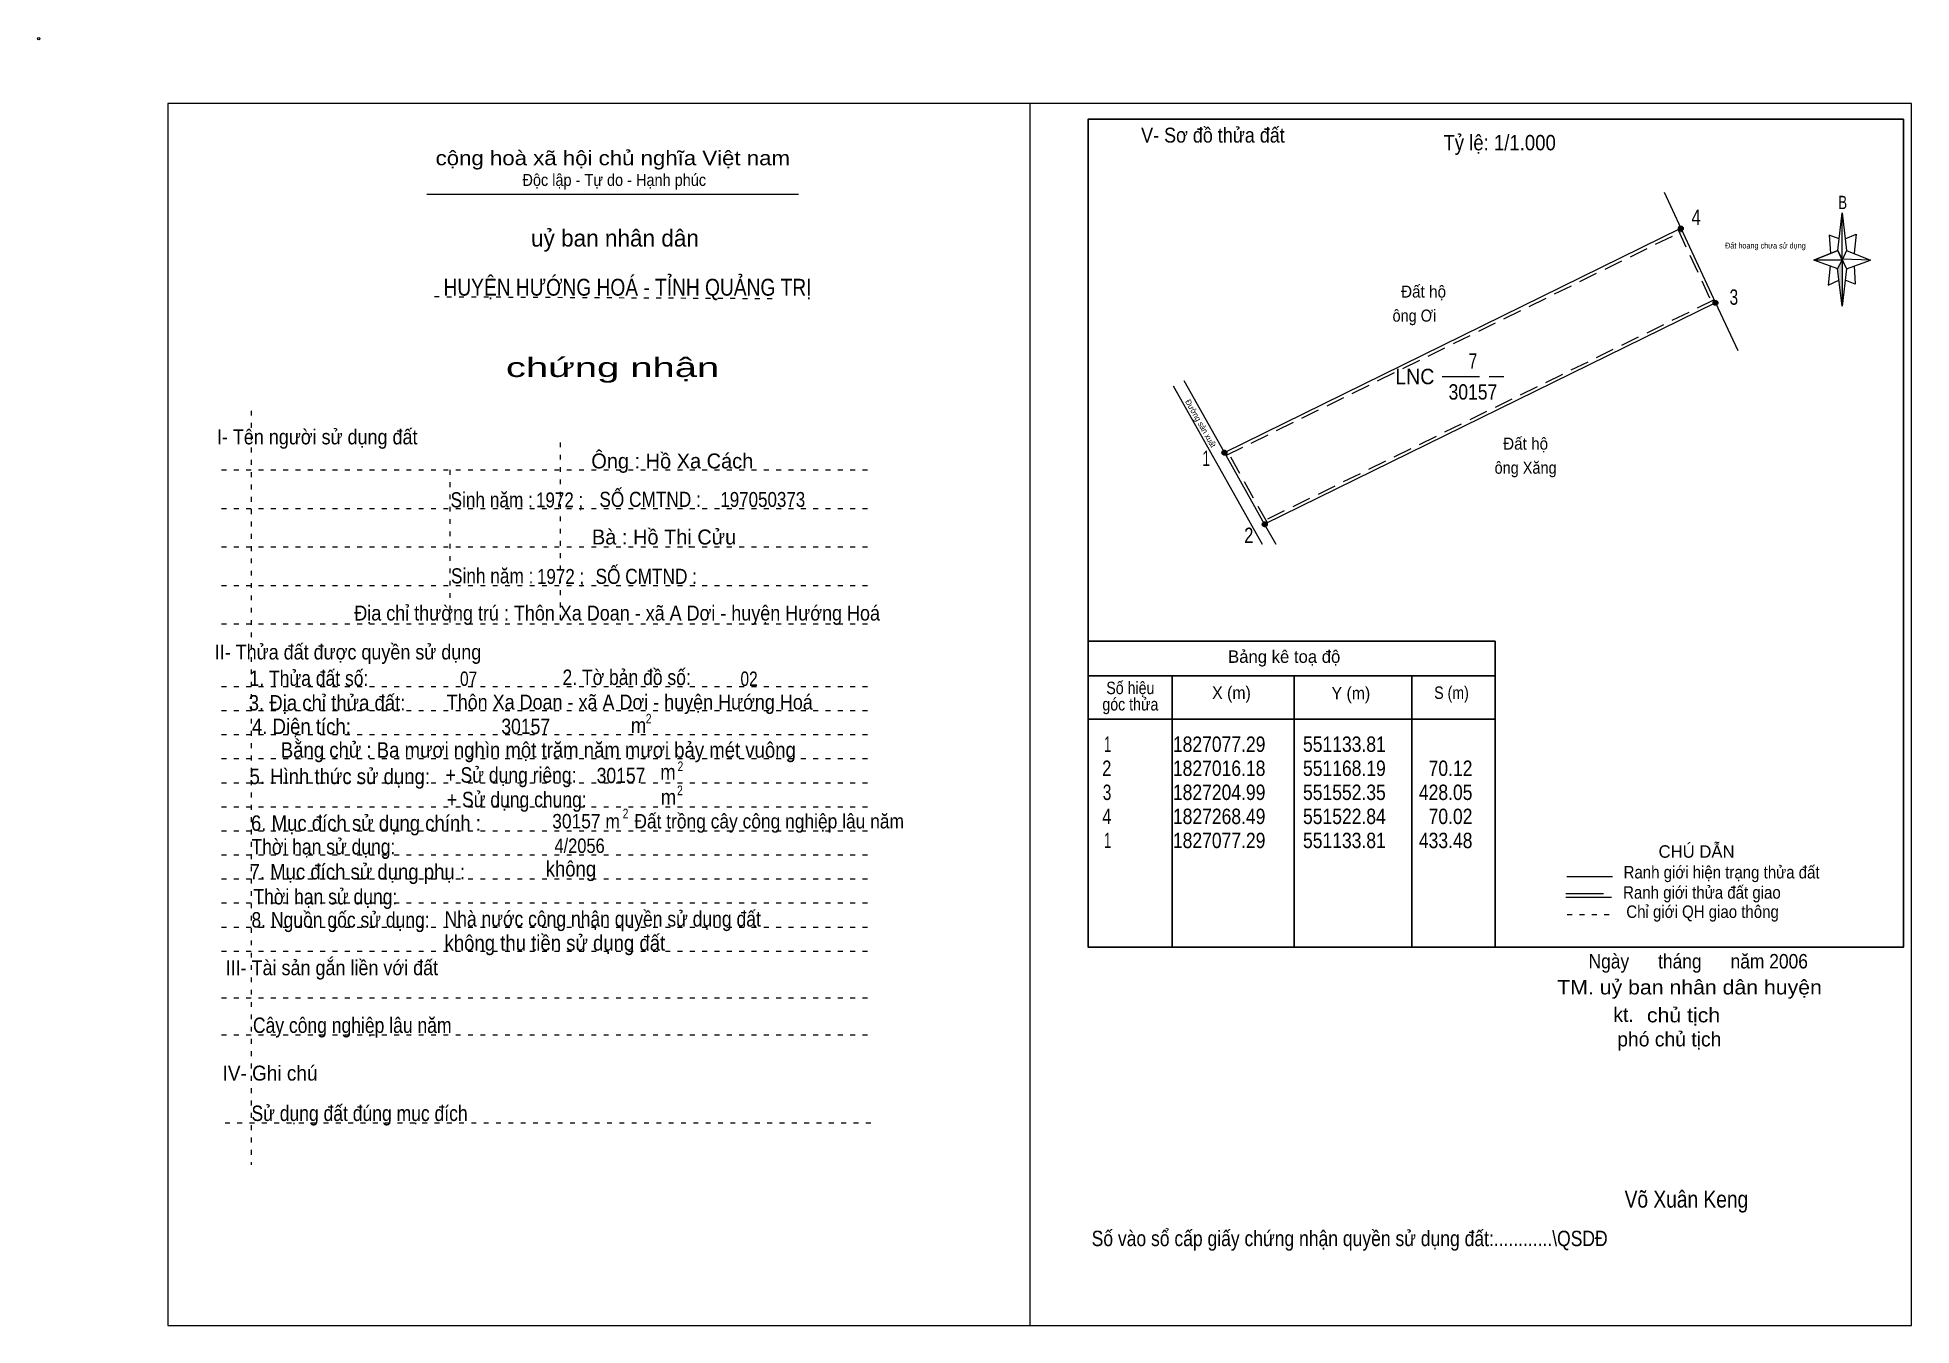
# Model space of a CAD drawing. Header units: centimetres. Extents: x -1.6 to 37.4, y -1.3 to 25.5.
import ezdxf
from ezdxf.enums import TextEntityAlignment as Align

# ---------------------------------------------------------------- set-up
doc = ezdxf.new("R2010")
doc.units = ezdxf.units.CM
doc.header["$LTSCALE"] = 0.13
for name, pattern in [('DOTTED', [1.5, 0.3, -1.2]), ('LONG_DASHED', [7.5, 6, -1.5]), ('MEDIUM_DASHED', [4.5, 3, -1.5])]:
    doc.linetypes.add(name, pattern=pattern)
for name, color, linetype, lineweight in [('1', 7, 'DOTTED', 13), ('10', 7, 'Continuous', 13), ('2', 7, 'Continuous', 25), ('3', 7, 'Continuous', 13), ('30', 7, 'Continuous', 13), ('32', 7, 'LONG_DASHED', 13), ('33', 7, 'LONG_DASHED', 13), ('35', 7, 'Continuous', 13)]:
    doc.layers.add(name, color=color, linetype=linetype, lineweight=lineweight)

msp = doc.modelspace()

# ---------------------------------------------------------------- hatches: boundary and pattern name
at = {"layer": '30'}
msp.add_hatch(color=256, dxfattribs=at).paths.add_polyline_path([(35.91, 20.87), (35.91, 19.91), (35.81, 20.69)])
at = {"layer": '32'}
for points in [[(32.6077, 21.5267, 1), (32.5077, 21.5267, 1)], [(33.3268, 19.9793, 1), (33.2268, 19.9793, 1)], [(23.1277, 16.8675, 1), (23.0277, 16.8675, 1)], [(23.9655, 15.3784, 1), (23.8655, 15.3784, 1)]]:
    msp.add_hatch(color=256, dxfattribs=at).paths.add_polyline_path(points)

# ---------------------------------------------------------------- linework, layer by layer
at = {"layer": '1', "linetype": 'Continuous'}
msp.add_line((6.51, 22.24), (14.23, 22.24), dxfattribs=at)
at = {"layer": '1'}
for p, q in [((6.67, 20.11), (13.82, 20.07)), ((2.86, 17.74), (2.86, 2.07)), ((9.28, 17.08), (9.28, 13.31)), ((2.25, 16.51), (15.75, 16.51)), ((6.99, 16.51), (6.99, 13.31)), ((2.25, 15.71), (15.75, 15.71)), ((2.25, 14.91), (15.75, 14.91)), ((2.25, 14.11), (15.75, 14.11)), ((2.25, 13.31), (15.75, 13.31)), ((2.25, 12.01), (15.75, 12.01)), ((2.25, 11.51), (15.75, 11.51)), ((2.25, 11.01), (15.75, 11.01)), ((2.25, 10.51), (15.75, 10.51)), ((2.25, 10.01), (15.75, 10.01)), ((2.25, 9.51), (15.75, 9.51)), ((2.25, 9.01), (15.75, 9.01)), ((2.25, 8.51), (15.75, 8.51)), ((2.25, 8.01), (15.75, 8.01)), ((2.25, 7.51), (15.75, 7.51)), ((2.25, 7.01), (15.75, 7.01)), ((2.25, 6.51), (15.75, 6.51)), ((2.25, 5.54), (15.75, 5.54)), ((2.25, 4.77), (15.75, 4.77)), ((2.32, 2.94), (15.82, 2.94))]:
    msp.add_line(p, q, dxfattribs=at)
at = {"layer": '10'}
for p, q in [((32.21, 22.28), (32.56, 21.53)), ((33.28, 19.98), (33.74, 18.99)), ((23.08, 16.87), (22.24, 18.36)), ((22.86, 16.76), (22.02, 18.25)), ((23.87, 14.96), (22.86, 16.76)), ((24.15, 14.96), (23.91, 15.38))]:
    msp.add_line(p, q, dxfattribs=at)
at = {"layer": '10', "linetype": 'MEDIUM_DASHED'}
for p, q in [((23.11, 16.81), (32.59, 21.47)), ((32.5, 21.5), (33.22, 19.95)), ((33.25, 20.04), (23.88, 15.44)), ((23.97, 15.41), (23.14, 16.9))]:
    msp.add_line(p, q, dxfattribs=at)
at = {"layer": '10'}
msp.add_lwpolyline([(23.91, 15.38), (23.08, 16.87), (32.56, 21.53), (33.28, 19.98)], close=True, dxfattribs=at)
msp.add_circle((-1.55, 25.47), 0.025, dxfattribs=at)
at = {"layer": '2'}
for p, q in [((20.25, 12.95), (28.7, 12.95)), ((28.7, 6.59), (28.7, 12.95)), ((20.25, 12.23), (28.7, 12.23)), ((21.99, 6.59), (21.99, 12.23)), ((24.53, 10.89), (24.53, 12.23)), ((26.97, 12.23), (26.97, 6.59)), ((20.25, 11.33), (28.7, 11.33))]:
    msp.add_line(p, q, dxfattribs=at)
msp.add_lwpolyline([(37.18, 23.8), (20.25, 23.8), (20.25, 6.59), (37.18, 6.59)], close=True, dxfattribs=at)
msp.add_lwpolyline([(24.53, 6.59), (24.53, 10.39), (24.53, 10.89)], dxfattribs=at)
at = {"layer": '3'}
msp.add_line((19.04, 24.12), (19.04, -1.27), dxfattribs=at)
for points in [[(19.04, 24.12), (1.13, 24.12), (1.13, -1.27), (19.04, -1.27)], [(19.04, -1.27), (37.35, -1.27), (37.35, 24.12), (19.04, 24.12)]]:
    msp.add_lwpolyline(points, dxfattribs=at)
at = {"layer": '30'}
for p, q in [((35.82, 21.07), (35.91, 21.85)), ((36, 21.07), (36.5, 20.87)), ((35.82, 20.69), (35.32, 20.87)), ((36, 20.69), (35.91, 19.91)), ((36.16, 20.75), (36.18, 20.37)), ((36.18, 20.37), (35.97, 20.45))]:
    msp.add_line(p, q, dxfattribs=at)
for points in [[(35.91, 21.85), (36, 21.07), (35.91, 20.87)], [(35.91, 20.87), (35.32, 20.87), (35.82, 21.07), (36, 20.69), (36.5, 20.87), (35.91, 20.89)], [(35.91, 20.87), (35.91, 19.91), (35.81, 20.69)]]:
    msp.add_lwpolyline(points, close=True, dxfattribs=at)
for points in [[(35.97, 21.31), (36.2, 21.41), (36.16, 21.01)], [(35.91, 20.87), (35.82, 21.07), (35.32, 20.87)], [(35.85, 21.31), (35.64, 21.39), (35.67, 21.01)], [(35.66, 20.75), (35.62, 20.35), (35.84, 20.45)], [(35.91, 20.87), (36, 20.69), (36.5, 20.87)]]:
    msp.add_lwpolyline(points, dxfattribs=at)
at = {"layer": '32'}
for centre in [(32.5577, 21.5267), (33.2768, 19.9793), (23.0777, 16.8675), (23.9155, 15.3784)]:
    msp.add_circle(centre, 0.05, dxfattribs=at)
at = {"layer": '33'}
msp.add_line((27.6, 18.45), (28.88, 18.45), dxfattribs=at)
at = {"layer": '35'}
for p, q in [((30.19, 8.06), (31.14, 8.06)), ((30.17, 7.63), (31.12, 7.63))]:
    msp.add_line(p, q, dxfattribs=at)
at = {"layer": '35', "linetype": 'LONG_DASHED'}
msp.add_line((30.17, 7.71), (31.12, 7.71), dxfattribs=at)
at = {"layer": '35', "linetype": 'DOTTED'}
msp.add_line((30.2, 7.27), (31.19, 7.27), dxfattribs=at)

# ---------------------------------------------------------------- texts
at = {"layer": '1'}
for s, height, width, p in [('V- Sơ đồ thửa đất', 0.31, 0.9, (22.84, 23.31)), ('cộng hoà xã hội chủ nghĩa Việt nam', 0.3, 1.15, (10.375, 22.84)), ('Độc lập - Tự do - Hạnh phúc', 0.25, 0.9, (10.405, 22.41)), ('Đất hoang chưa sử dụng', 0.1218, 0.85, (34.315, 21.11)), ('chứng nhận', 0.4, 1.55, (10.37, 18.44)), ('I- Tên người sử dụng đất', 0.31, 0.9, (4.235, 17.04)), ('II- Thửa đất được quyền sử dụng', 0.31, 0.9, (4.875, 12.57)), ('III- Tài sản gắn liền với đất', 0.31, 0.9, (4.54, 6.01)), ('IV- Ghi chú', 0.31, 0.95, (3.255, 3.82))]:
    msp.add_text(s, height=height, dxfattribs=dict(at, width=width)).set_placement(p, align=Align.CENTER)
msp.add_text('uỷ ban nhân dân', height=0.35, dxfattribs=at).set_placement((10.42, 21.15), align=Align.CENTER)
at = {"layer": '1', "width": 0.95}
msp.add_text('Đường sản xuất', height=0.1217, rotation=299.366, dxfattribs=at).set_placement((22.5317, 17.4448), align=Align.CENTER)
at = {"layer": '10'}
for s, width, p in [('  Đất hộ', 0.95, (26.57, 20.09)), ('ông Ơi', 0.9, (26.57, 19.59)), ('  Đất hộ', 0.95, (28.69, 16.93)), ('ông Xăng', 0.9, (28.69, 16.43))]:
    msp.add_text(s, height=0.25, dxfattribs=dict(at, width=width)).set_placement(p)
for s, height, p in [('Ông : Hồ Xa Cách', 0.31, (11.61, 16.54)), ('Bà : Hồ Thị Cửu', 0.31, (11.44, 14.96)), ('kt.  ', 0.3, (31.48, 5.04)), ('phó chủ tịch ', 0.3, (32.375, 4.53))]:
    msp.add_text(s, height=height, dxfattribs=at).set_placement(p, align=Align.CENTER)
for s, height, width, p in [('Sinh năm :', 0.3149, 0.85, (7.86, 15.73)), ('1972 ;', 0.31, 0.85, (9.27, 15.73)), ('SỐ CMTND :', 0.3149, 0.85, (11.15, 15.74)), ('197050373', 0.31, 0.85, (13.49, 15.74)), ('Sinh năm :', 0.3149, 0.85, (7.87, 14.15)), ('1972 ;', 0.31, 0.85, (9.29, 14.14)), ('SỐ CMTND :', 0.3149, 0.85, (11.07, 14.14)), ('Địa chỉ thường trú : Thôn Xa Doan - xã A Dơi - huyện Hướng Hoá', 0.31, 0.9, (10.465, 13.38)), ('07', 0.3, 0.8, (7.38, 12.02)), ('02', 0.3, 0.8, (13.205, 12.02)), (' Thôn Xa Doan - xã A Dơi - huyện Hướng Hoá', 0.31, 0.9, (10.675, 11.53)), ('30157 m   Đất trồng cây công nghiệp lâu năm', 0.3, 0.9, (12.77, 9.06)), ('4/2056', 0.3, 0.85, (9.685, 8.55)), ('Ngày      tháng      năm 2006', 0.3, 0.9, (32.92, 6.15)), ('TM. uỷ ban nhân dân huyện', 0.3, 1.1, (32.74, 5.61)), ('chủ tịch', 0.3, 1.1, (32.615, 5.03)), ('Võ Xuân Keng ', 0.35, 0.85, (32.73, 1.18))]:
    msp.add_text(s, height=height, dxfattribs=dict(at, width=width)).set_placement(p, align=Align.CENTER)
at = {"layer": '2'}
for s, height, width, p in [('Tỷ lệ: 1/1.000', 0.32, 0.9, (28.795, 23.15)), ('HUYỆN HƯỚNG HOÁ - TỈNH QUẢNG TRỊ', 0.35, 0.85, (10.68, 20.13)), ('Số hiệu', 0.2591, 0.85, (21.125, 11.85)), ('3. Địa chỉ thửa đất:', 0.32, 0.9, (4.44, 11.51)), ('góc thửa', 0.2591, 0.85, (21.125, 11.51)), ('X (m)', 0.2591, 0.95, (23.225, 11.75)), ('Y (m)', 0.2591, 0.95, (25.705, 11.74)), ('S (m)', 0.2591, 0.85, (27.795, 11.75)), ('Số vào sổ cấp giấy chứng nhận quyền sử dụng đất:............\\QSDĐ', 0.32, 0.85, (25.68, 0.38))]:
    msp.add_text(s, height=height, dxfattribs=dict(at, width=width)).set_placement(p, align=Align.CENTER)
msp.add_text('Bảng kê toạ độ', height=0.2591, dxfattribs=at).set_placement((24.32, 12.5), align=Align.CENTER)
for s, height, width, p in [('1. Thửa đất số:', 0.32, 0.85, (2.83, 12.02)), ('2. Tờ bản đồ số:', 0.32, 0.85, (9.33, 12.04)), ('4. Diện tích:', 0.32, 0.9, (2.88, 11.02)), ('30157', 0.32, 0.85, (8.06, 11.02)), ('m', 0.32, 0.9, (10.75, 11.04)), ('2', 0.2, 0.8, (11.06, 11.24)), ('Bằng chử : Ba mươi nghìn một trăm năm mươi bảy mét vuông', 0.32, 0.9, (3.48, 10.53)), ('5. Hình thức sử dụng:', 0.32, 0.9, (2.83, 9.98)), ('+ Sử dụng riêng:', 0.32, 0.85, (6.9, 10.01)), ('30157', 0.32, 0.85, (10.04, 10)), ('m', 0.32, 0.9, (11.36, 10.07)), ('2', 0.2, 0.8, (11.72, 10.25)), ('+ Sử dụng chung:', 0.32, 0.85, (6.93, 9.5)), ('m', 0.32, 0.9, (11.37, 9.55)), ('2', 0.2, 0.8, (11.71, 9.75)), ('6. Mục đích sử dụng chính : ', 0.32, 0.9, (2.86, 9.01)), ('2', 0.2, 0.8, (10.58, 9.27)), ('Thời hạn sử dụng: ', 0.32, 0.85, (2.87, 8.52)), ('7. Mục đích sử dụng phụ : ', 0.32, 0.9, (2.83, 8)), ('không', 0.32, 0.9, (8.98, 8.06)), ('Thời hạn sử dụng: ', 0.32, 0.85, (2.91, 7.48)), ('8. Nguồn gốc sử dụng: ', 0.32, 0.85, (2.87, 7)), ('Nhà nước công nhận quyền sử dụng đất ', 0.32, 0.85, (6.88, 7.02)), ('không thu tiền sử dụng đất', 0.32, 0.9, (6.88, 6.52)), ('Cây công nghiệp lâu năm', 0.32, 0.85, (2.9, 4.81)), ('Sử dụng đất đúng mục đích', 0.32, 0.85, (2.87, 2.98))]:
    msp.add_text(s, height=height, dxfattribs=dict(at, width=width)).set_placement(p)
at = {"layer": '30', "width": 0.75}
msp.add_text('B', height=0.2756, dxfattribs=at).set_placement((35.92, 21.93), align=Align.CENTER)
at = {"layer": '30'}
for s, width, p in [('1', 0.65, (20.73, 10.65)), ('1827077.29', 0.85, (23.93, 10.65)), ('551133.81', 0.85, (26.43, 10.65)), ('551133.81', 0.85, (26.43, 10.65)), ('2', 0.8, (20.73, 10.15)), ('1827016.18', 0.85, (23.93, 10.15)), ('551168.19', 0.85, (26.43, 10.15)), ('70.12', 0.85, (28.23, 10.15)), ('3', 0.75, (20.73, 9.65)), ('1827204.99', 0.85, (23.93, 9.65)), ('551552.35', 0.85, (26.43, 9.65)), ('428.05', 0.85, (28.23, 9.65)), ('4', 0.8, (20.73, 9.15)), ('1827268.49', 0.85, (23.93, 9.15)), ('551522.84', 0.85, (26.43, 9.15)), ('70.02', 0.85, (28.23, 9.15)), ('1', 0.65, (20.73, 8.65)), ('1827077.29', 0.85, (23.93, 8.65)), ('551133.81', 0.85, (26.43, 8.65)), ('433.48', 0.85, (28.23, 8.65))]:
    msp.add_text(s, height=0.32, dxfattribs=dict(at, width=width)).set_placement(p, align=Align.RIGHT)
at = {"layer": '32'}
for s, width, p in [('4', 0.8, (32.875, 21.6)), ('3', 0.75, (33.66, 19.94)), ('1', 0.65, (22.7, 16.59)), ('2', 0.8, (23.585, 14.99))]:
    msp.add_text(s, height=0.32, dxfattribs=dict(at, width=width)).set_placement(p, align=Align.CENTER)
at = {"layer": '33'}
for s, width, p in [('7', 0.75, (28.24, 18.61)), ('30157', 0.85, (28.24, 17.97))]:
    msp.add_text(s, height=0.32, dxfattribs=dict(at, width=width)).set_placement(p, align=Align.CENTER)
at = {"layer": '33', "width": 0.95}
msp.add_text('LNC', height=0.32, dxfattribs=at).set_placement((27.44, 18.29), align=Align.RIGHT)
at = {"layer": '35'}
msp.add_text('CHÚ DẪN', height=0.2591, dxfattribs=at).set_placement((32.885, 8.45), align=Align.CENTER)
at = {"layer": '35', "width": 0.9}
for s, p in [('Ranh giới hiện trạng thửa đất', (33.405, 8.02)), ('Ranh giới thửa đất giao ', (33.04, 7.6)), ('Chỉ giới QH giao thông', (33.01, 7.2))]:
    msp.add_text(s, height=0.2591, dxfattribs=at).set_placement(p, align=Align.CENTER)

doc.saveas('drawing.dxf')
